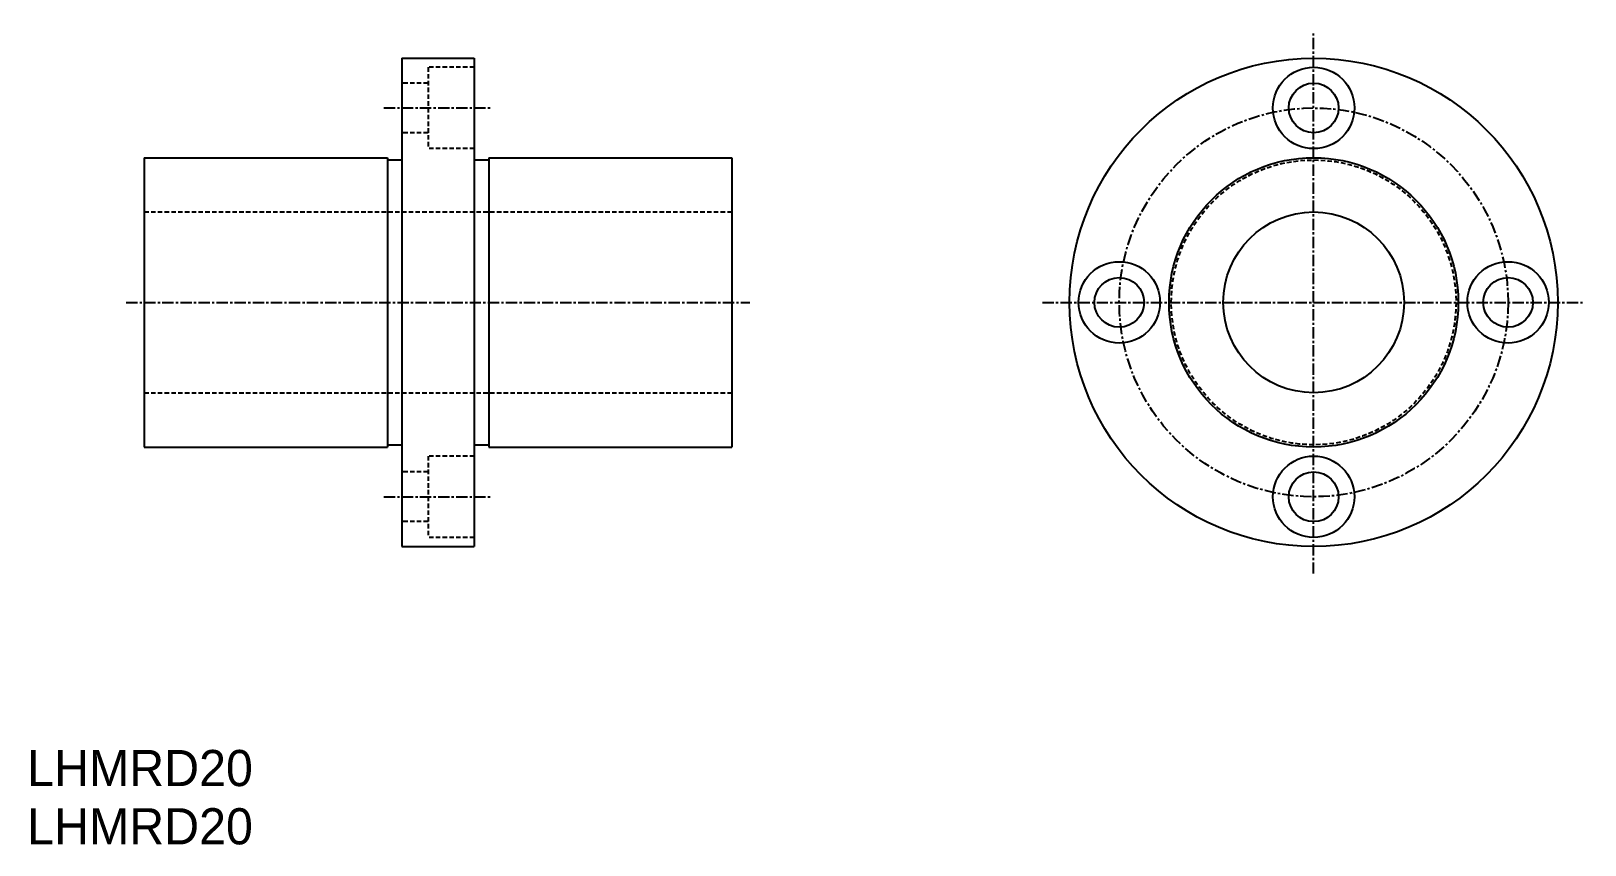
# Model space of a CAD drawing. Extents: x 321 to 493, y 150 to 240.
import ezdxf

# ---------------------------------------------------------------- set-up
doc = ezdxf.new("R2010")
doc.units = 0
doc.linetypes.add('CENTER', pattern=[2, 1.25, -0.25, 0.25, -0.25])
doc.linetypes.add('DASHED', pattern=[0.75, 0.5, -0.25])
doc.layers.get('0').update_dxf_attribs({"linetype": 'CONTINUOUS'})
doc.layers.add('CENTER', color=1, linetype='CENTER')

msp = doc.modelspace()

# ---------------------------------------------------------------- linework, layer by layer
at = {"color": 7, "linetype": 'CONTINUOUS'}
for p, q in [((362.39, 237.29), (370.39, 237.29)), ((362.39, 237.29), (362.39, 183.29)), ((370.39, 237.29), (370.39, 183.29)), ((333.89, 226.29), (360.79, 226.29)), ((333.89, 226.29), (333.89, 194.29)), ((360.79, 226.29), (360.79, 194.29)), ((360.79, 226.04), (362.39, 226.04)), ((370.39, 226.04), (371.99, 226.04)), ((371.99, 226.29), (398.89, 226.29)), ((371.99, 226.29), (371.99, 194.29)), ((398.89, 226.29), (398.89, 194.29)), ((333.89, 194.29), (360.79, 194.29)), ((360.79, 194.54), (362.39, 194.54)), ((370.39, 194.54), (371.99, 194.54)), ((371.99, 194.29), (398.89, 194.29)), ((362.39, 183.29), (370.39, 183.29))]:
    msp.add_line(p, q, dxfattribs=at)
at = {"color": 3, "linetype": 'DASHED'}
for p, q in [((370.39, 236.29), (365.29, 236.29)), ((365.29, 236.29), (365.29, 227.29)), ((365.29, 234.54), (362.39, 234.54)), ((365.29, 229.04), (362.39, 229.04)), ((370.39, 227.29), (365.29, 227.29)), ((333.89, 220.29), (398.89, 220.29)), ((333.89, 200.29), (398.89, 200.29)), ((370.39, 193.29), (365.29, 193.29)), ((365.29, 193.29), (365.29, 184.29)), ((365.29, 191.54), (362.39, 191.54)), ((365.29, 186.04), (362.39, 186.04)), ((370.39, 184.29), (365.29, 184.29))]:
    msp.add_line(p, q, dxfattribs=at)
at = {"color": 7, "linetype": 'CONTINUOUS'}
for centre, radius in [((463.24, 210.29), 27), ((463.24, 231.79), 4.5), ((463.24, 231.79), 2.75), ((463.24, 210.29), 16), ((463.24, 210.29), 10), ((441.74, 210.29), 4.5), ((484.74, 210.29), 4.5), ((441.74, 210.29), 2.75), ((484.74, 210.29), 2.75), ((463.24, 188.79), 4.5), ((463.24, 188.79), 2.75)]:
    msp.add_circle(centre, radius, dxfattribs=at)
at = {"color": 3, "linetype": 'DASHED'}
msp.add_circle((463.24, 210.29), 15.75, dxfattribs=at)
at = {"layer": 'CENTER', "color": 1, "linetype": 'CENTER'}
for p, q in [((463.24, 180.29), (463.24, 240.29)), ((360.39, 231.79), (372.39, 231.79)), ((331.89, 210.29), (400.89, 210.29)), ((433.24, 210.29), (493.24, 210.29)), ((360.39, 188.79), (372.39, 188.79))]:
    msp.add_line(p, q, dxfattribs=at)
msp.add_circle((463.24, 210.29), 21.5, dxfattribs=at)

# ---------------------------------------------------------------- texts
at = {"color": 7, "linetype": 'CONTINUOUS'}
for p in [(320.94, 156.79), (320.94, 150.35)]:
    msp.add_text('LHMRD20', height=4, dxfattribs=at).set_placement(p)

doc.saveas('drawing.dxf')
